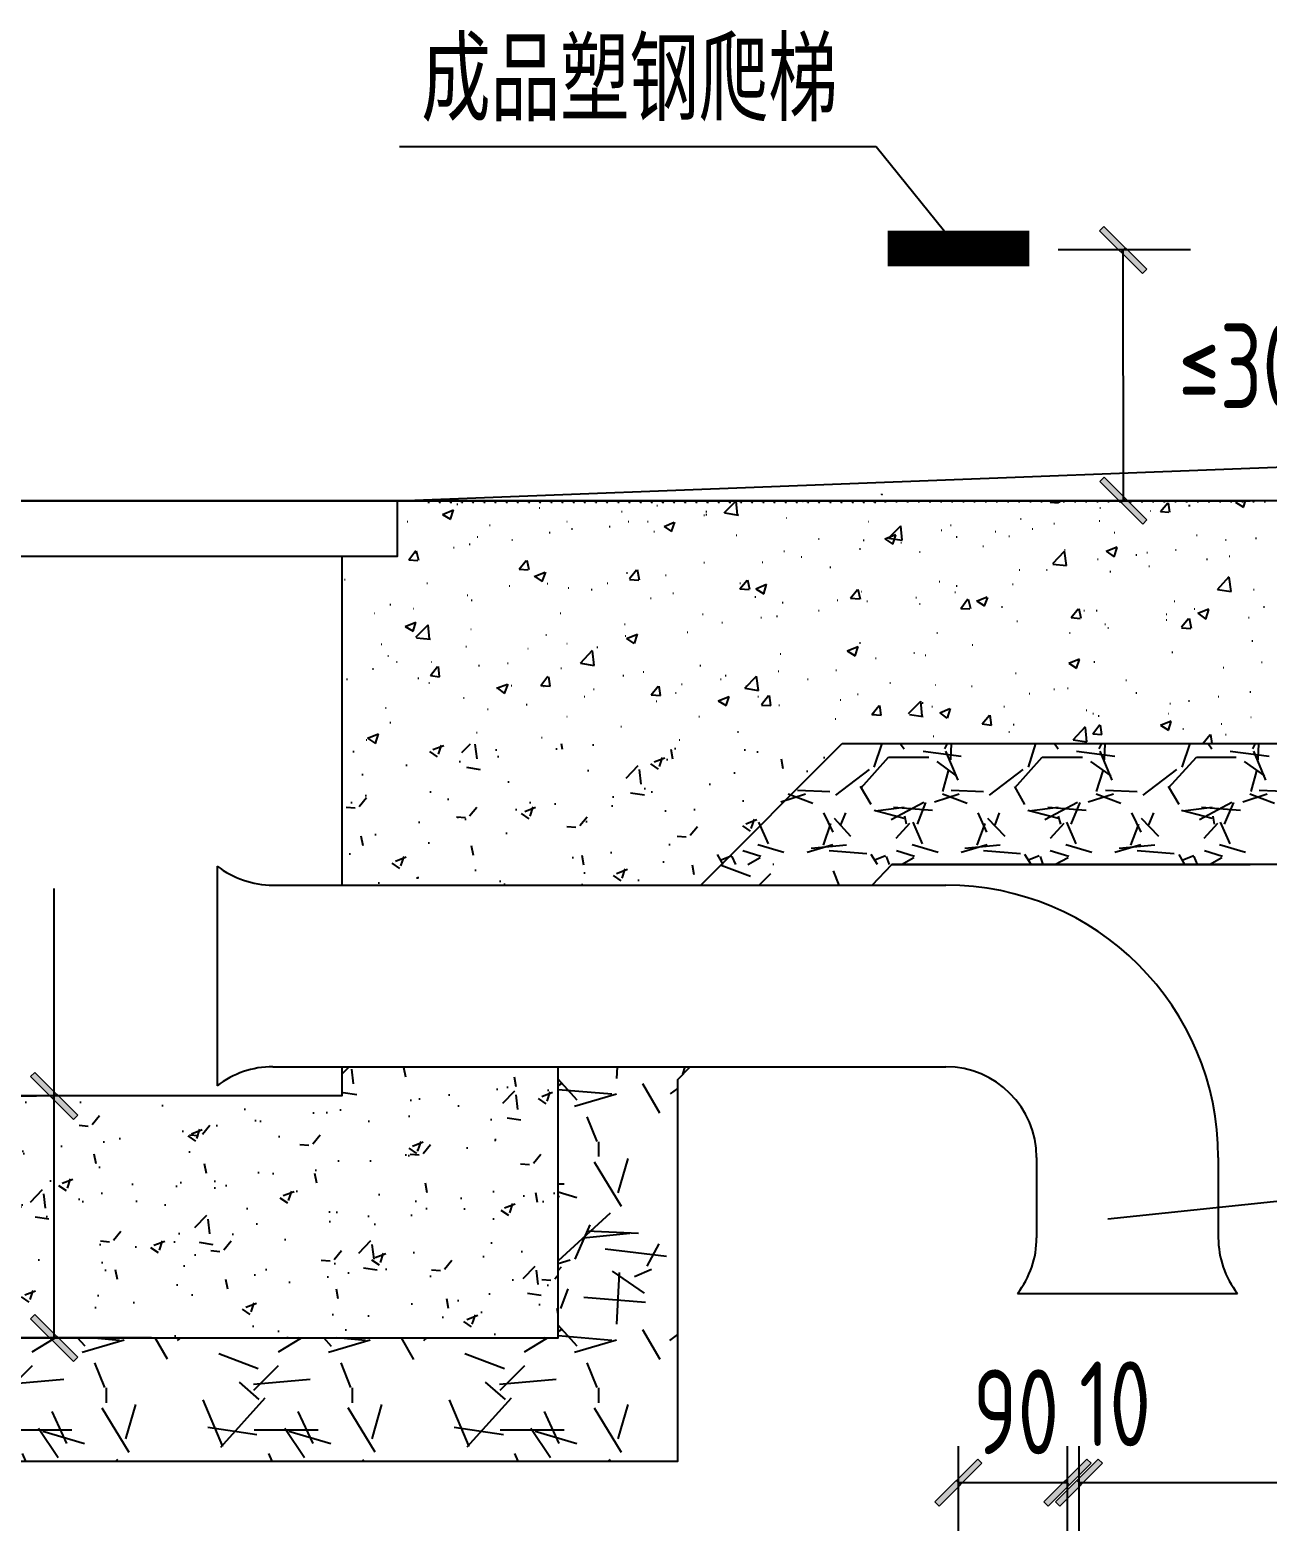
# Model space of a CAD drawing. Extents: x 2969 to 3809, y -1283 to -33.
# Drawn here: x 3636.8 to 3687.9, y -474.1 to -412.2 of the extents above; entities that cross this region are included whole.
import ezdxf
from ezdxf.enums import TextEntityAlignment as Align

# ---------------------------------------------------------------- set-up
doc = ezdxf.new("R2010")
doc.units = 0
doc.header["$LTSCALE"] = 10
for name, color, linetype in [('GPSCOMMON', 7, 'Continuous'), ('填充', 8, 'Continuous'), ('尺寸标注', 1, 'Continuous'), ('文字', 3, 'Continuous'), ('标注引线', 3, 'Continuous'), ('爬梯', 4, 'Continuous'), ('轮廓', 7, 'Continuous')]:
    doc.layers.add(name, color=color, linetype=linetype)
doc.styles.add('GJ', font='tssdeng.shx', dxfattribs={"width": 0.75, "bigfont": 'hztxt.shx'})
doc.styles.add('HZTXT', font='仿宋_GB2312_0.ttf', dxfattribs={"width": 0.6, "height": 1.25})

# ---------------------------------------------------------------- blocks, each defined once
blk = doc.blocks.new('K-建筑标记')
at = {"lineweight": 5}
blk.add_hatch(color=256, dxfattribs=at).paths.add_polyline_path([(0.972, 0.795), (0.795, 0.972), (-0.972, -0.795), (-0.795, -0.972)])
blk.add_lwpolyline([(-0.795, -0.972), (-0.972, -0.795), (0.795, 0.972), (0.972, 0.795)], close=True, dxfattribs=at)
blk.add_lwpolyline([(0.088, -0.088), (-0.088, 0.088)], dxfattribs=at)

msp = doc.modelspace()

# ---------------------------------------------------------------- hatches: boundary and pattern name
at = {"layer": '填充'}
h = msp.add_hatch(dxfattribs=at)
h.set_pattern_fill('AR-CONC', color=256, scale=0.025, style=0)
h.set_pattern_definition([(50, (-231452.376, -63913.6422), (4.554616725, -0.39847714), [0.47625, -5.23875]), (355, (-231452.376, -63913.6422), (-0.88107065, 4.77641607), [0.381, -4.191]), (100.451, (-231451.9964, -63913.6755), (3.67356254, 4.377917196), [0.40475, -4.45225]), (46.1842, (-231452.376, -63912.372), (6.77697602, -1.0510582), [0.714375, -7.858125]), (96.6356, (-231451.811, -63912.46), (5.93510586, 6.1856389), [0.607125, -6.678375]), (351.184, (-231452.376, -63912.372), (5.93511515, 6.18562795), [0.5715, -6.2865]), (21, (-231451.741, -63912.6897), (3.790371996, -2.556637963), [0.47625, -5.23875]), (326, (-231451.741, -63912.6897), (1.54505071, 4.60469915), [0.381, -4.191]), (71.4514, (-231451.425, -63912.903), (5.33541227, 2.04807144), [0.40475, -4.45225]), (37.5, (-231452.376, -63913.6422), (0.077215081, 2.113875972), [0, -4.1402, 0, -4.2545, 0, -4.206875]), (7.5, (-231452.376, -63913.6422), (1.670491563, 2.50451437), [0, -2.4257, 0, -4.04495, 0, -1.603375]), (327.5, (-231453.792, -63913.6422), (3.389764879, -0.1432186), [0, -1.5875, 0, -4.953, 0, -6.57225]), (317.5, (-231454.427, -63913.6422), (3.703229535, 0.635662276), [0, -2.06375, 0, -3.2893, 0, -4.66725])])
h.paths.add_polyline_path([(3649.647, -447.475), (3664.458, -447.475), (3670.292, -441.642), (3649.647, -441.642)])
h.paths.add_polyline_path([(3658.574, -454.975), (3649.647, -454.975), (3649.647, -456.179), (3624.443, -456.179), (3624.443, -441.642), (3603.643, -441.642), (3615.439, -453.437), (3615.439, -466.174), (3658.574, -466.174)])
h = msp.add_hatch(dxfattribs=at)
h.set_pattern_fill('GRAVEL', color=256, scale=0.4, style=0)
h.set_pattern_definition([(228.0128, (-231445.0607, -63903.48225), (-81.2800690636, -91.440112358), [1.366884, -135.322]), (184.9697, (-231445.97514, -63904.49825), (121.9201972247, 10.15992830155), [2.34562, -232.216]), (132.5104, (-231448.31194, -63904.70145), (101.5999260733, -111.7601091698), [1.653928, -163.7388]), (267.2737, (-231452.27434, -63907.24145), (10.1599558833, 203.1999346135), [2.13602, -211.4656]), (292.8337, (-231452.37594, -63909.37505), (-50.800144222, 121.9200693202), [2.094536, -207.3592]), (357.2737, (-231451.56314, -63911.30545), (-203.1999346135, 10.1599558833), [2.13602, -211.4656]), (37.6942, (-231449.42954, -63911.40705), (-132.08008344496, -101.59990942794), [2.824776, -279.6524]), (72.2553, (-231447.19434, -63909.67985), (71.12014226187, 223.52006482415), [2.66688, -264.0212]), (121.4296, (-231446.38154, -63907.13985), (-81.2800209411, 132.0798446399), [2.143252, -212.182]), (175.2364, (-231447.4991, -63905.31105), (111.7599122122, -10.159904651), [2.446852, -119.8956]), (222.3974, (-231449.93754, -63905.10785), (-121.92000366896, -111.75985460255), [3.164312, -313.2672]), (138.8141, (-231442.2159, -63907.343), (-71.119954697, 60.9599062285), [1.08002, -106.9224]), (171.4692, (-231443.02874, -63906.63185), (132.0797983824, -20.3200512002), [2.054728, -203.4184]), (225, (-231445.061, -63906.327), (-2e-15, -10.15999307), [1.436836, -12.93156]), (203.1986, (-231445.772, -63905.1078), (50.800171302, 20.320089097), [0.773764, -76.6024]), (291.8014, (-231446.4831, -63905.4126), (-10.160007128, 30.480019635), [1.094264, -53.6192]), (30.9638, (-231446.0767, -63906.4286), (30.479967819, 20.320015835), [1.77728, -57.4652]), (161.5651, (-231444.5527, -63905.5142), (20.320009273, -10.15998489), [1.285148, -30.8436]), (16.3895, (-231452.37594, -63905.41265), (101.6000560559, 30.4799365999), [1.800352, -178.2352]), (70.3462, (-231450.64874, -63904.90465), (-40.6398867547, -111.7598419542), [1.510396, -149.5288]), (293.1986, (-231444.5527, -63903.4822), (-20.320089097, 50.800171302), [1.54752, -75.8288]), (343.6105, (-231443.94314, -63904.90465), (-101.6000560559, 30.4799365999), [1.800352, -178.2352]), (339.444, (-231452.3759, -63911.7118), (-50.800063057, 20.319975344), [1.73614, -85.0708]), (294.7751, (-231450.7503, -63912.32145), (-50.7998816145, 111.7599481046), [1.454688, -144.0144]), (66.8014, (-231444.4511, -63913.6422), (20.320089097, 50.800171302), [1.54752, -75.8288]), (17.354, (-231443.84154, -63912.21985), (-132.0800071274, -40.6399387024), [1.703132, -168.6096]), (69.444, (-231449.4295, -63913.6422), (-20.319975344, -50.800063057), [0.868072, -85.9392]), (101.3099, (-231445.0607, -63913.6422), (-10.159949852, 40.639869844), [0.51806, -51.288]), (165.9638, (-231445.1623, -63913.1342), (30.48002142, -10.159982416), [2.094536, -39.7962]), (186.009, (-231447.19434, -63912.62625), (101.5998501777, 10.1599762742), [1.941068, -192.1656]), (303.6901, (-231446.0767, -63907.343), (-10.160003485, 20.319980397), [1.465296, -35.16712]), (353.1572, (-231445.26394, -63908.56225), (172.7200714266, -20.3200910066), [2.558228, -253.264]), (60.9454, (-231442.7239, -63908.867), (-40.6399054633, -71.1198304433), [1.046032, -103.5576]), (90, (-231442.216, -63907.953), (-10.16, 10.16), [0.6096, -9.5504]), (120.2564, (-231447.3975, -63912.32145), (40.6399138673, -71.11996413), [1.411468, -139.7356]), (48.0128, (-231448.1087, -63911.10225), (81.2800690636, 91.440112358), [2.733772, -133.9552]), (0, (-231446.28, -63909.07), (10.16, 10.16), [2.6416, -7.5184]), (325.3048, (-231443.63834, -63909.07025), (-101.5998239638, 71.120006762), [1.60644, -159.0372]), (254.0546, (-231442.3175, -63909.9846), (-10.160025919, -40.640096813), [1.479316, -72.4868]), (207.646, (-231442.72394, -63911.40705), (-193.0399321961, -101.6000638989), [2.40858, -238.45]), (175.4261, (-231444.85754, -63912.52465), (-132.080030419, 10.1599508449), [2.548116, -252.2632]), (175.4261, (-231444.85754, -63912.52465), (-132.080030419, 10.1599508449), [2.548116, -252.2632])])
h.paths.add_polyline_path([(3664.029, -454.975), (3658.574, -454.975), (3658.574, -466.174), (3615.439, -466.174), (3615.439, -453.437), (3608.658, -446.656), (3601.587, -446.656), (3610.426, -455.495), (3610.426, -471.257), (3663.509, -471.257), (3663.509, -455.495)])
h.paths.add_polyline_path([(3664.458, -447.475), (3671.529, -447.475), (3672.348, -446.656), (3665.277, -446.656)])

# ---------------------------------------------------------------- linework, layer by layer
at = {"layer": 'GPSCOMMON'}
for p, q in [((3653.2, -431.67), (3653.258, -431.67)), ((3653.209, -431.668), (3653.207, -431.665)), ((3653.661, -431.67), (3653.718, -431.67)), ((3653.67, -431.668), (3653.663, -431.657)), ((3653.703, -431.664), (3653.707, -431.656)), ((3654.13, -431.668), (3654.121, -431.652)), ((3654.121, -431.67), (3654.179, -431.67)), ((3654.143, -431.656), (3654.143, -431.649)), ((3654.15, -431.656), (3654.15, -431.648)), ((3654.157, -431.656), (3654.157, -431.648)), ((3654.163, -431.664), (3654.173, -431.648)), ((3654.591, -431.668), (3654.582, -431.652)), ((3654.582, -431.67), (3654.639, -431.67)), ((3654.603, -431.656), (3654.603, -431.641)), ((3654.611, -431.656), (3654.611, -431.64)), ((3654.618, -431.656), (3654.618, -431.64)), ((3654.624, -431.664), (3654.633, -431.648)), ((3655.052, -431.668), (3655.042, -431.652)), ((3655.042, -431.67), (3655.1, -431.67)), ((3655.064, -431.656), (3655.064, -431.633)), ((3655.071, -431.656), (3655.071, -431.632)), ((3655.078, -431.656), (3655.078, -431.633)), ((3655.085, -431.664), (3655.094, -431.648)), ((3655.512, -431.668), (3655.503, -431.652)), ((3655.503, -431.67), (3655.561, -431.67)), ((3655.525, -431.656), (3655.525, -431.633)), ((3655.532, -431.656), (3655.532, -431.627)), ((3655.539, -431.656), (3655.539, -431.633)), ((3655.545, -431.664), (3655.554, -431.648)), ((3655.973, -431.668), (3655.964, -431.652)), ((3655.964, -431.67), (3656.021, -431.67)), ((3655.985, -431.656), (3655.985, -431.633)), ((3655.992, -431.656), (3655.992, -431.627)), ((3656, -431.656), (3656, -431.633)), ((3656.006, -431.664), (3656.015, -431.648)), ((3656.433, -431.668), (3656.424, -431.652)), ((3656.424, -431.67), (3656.482, -431.67)), ((3656.446, -431.656), (3656.446, -431.633)), ((3656.453, -431.656), (3656.453, -431.627)), ((3656.46, -431.656), (3656.46, -431.633)), ((3656.466, -431.664), (3656.476, -431.648)), ((3656.894, -431.668), (3656.885, -431.652)), ((3656.885, -431.67), (3656.942, -431.67)), ((3656.906, -431.656), (3656.906, -431.633)), ((3656.914, -431.656), (3656.914, -431.627)), ((3656.921, -431.656), (3656.921, -431.633)), ((3656.927, -431.664), (3656.936, -431.648)), ((3657.355, -431.668), (3657.345, -431.652)), ((3657.346, -431.67), (3657.403, -431.67)), ((3657.367, -431.656), (3657.367, -431.633)), ((3657.374, -431.656), (3657.374, -431.627)), ((3657.381, -431.656), (3657.381, -431.633)), ((3657.388, -431.664), (3657.397, -431.648)), ((3657.815, -431.668), (3657.806, -431.652)), ((3657.806, -431.67), (3657.864, -431.67)), ((3657.828, -431.656), (3657.828, -431.633)), ((3657.835, -431.656), (3657.835, -431.627)), ((3657.842, -431.656), (3657.842, -431.633)), ((3657.848, -431.664), (3657.857, -431.648)), ((3658.276, -431.668), (3658.267, -431.652)), ((3658.267, -431.67), (3658.324, -431.67)), ((3658.288, -431.656), (3658.288, -431.633)), ((3658.296, -431.656), (3658.296, -431.627)), ((3658.303, -431.656), (3658.303, -431.633)), ((3658.309, -431.664), (3658.318, -431.648)), ((3658.736, -431.668), (3658.727, -431.652)), ((3658.727, -431.67), (3658.785, -431.67)), ((3658.749, -431.656), (3658.749, -431.633)), ((3658.756, -431.656), (3658.756, -431.627)), ((3658.763, -431.656), (3658.763, -431.633)), ((3658.769, -431.664), (3658.779, -431.648)), ((3659.197, -431.668), (3659.188, -431.652)), ((3659.188, -431.67), (3659.246, -431.67)), ((3659.21, -431.656), (3659.21, -431.633)), ((3659.217, -431.656), (3659.217, -431.627)), ((3659.224, -431.656), (3659.224, -431.633)), ((3659.23, -431.664), (3659.239, -431.648)), ((3659.658, -431.668), (3659.648, -431.652)), ((3659.649, -431.67), (3659.706, -431.67)), ((3659.67, -431.656), (3659.67, -431.633)), ((3659.677, -431.656), (3659.677, -431.627)), ((3659.685, -431.656), (3659.685, -431.633)), ((3659.691, -431.664), (3659.7, -431.648)), ((3660.118, -431.668), (3660.109, -431.652)), ((3660.109, -431.67), (3660.167, -431.67)), ((3660.131, -431.656), (3660.131, -431.633)), ((3660.138, -431.656), (3660.138, -431.627)), ((3660.145, -431.656), (3660.145, -431.633)), ((3660.151, -431.664), (3660.16, -431.648)), ((3660.579, -431.668), (3660.57, -431.652)), ((3660.57, -431.67), (3660.627, -431.67)), ((3660.591, -431.656), (3660.591, -431.633)), ((3660.599, -431.656), (3660.599, -431.627)), ((3660.606, -431.656), (3660.606, -431.633)), ((3660.612, -431.664), (3660.621, -431.648)), ((3661.039, -431.668), (3661.03, -431.652)), ((3661.03, -431.67), (3661.088, -431.67)), ((3661.052, -431.656), (3661.052, -431.633)), ((3661.059, -431.656), (3661.059, -431.627)), ((3661.066, -431.656), (3661.066, -431.633)), ((3661.072, -431.664), (3661.082, -431.648)), ((3661.5, -431.668), (3661.491, -431.652)), ((3661.491, -431.67), (3661.549, -431.67)), ((3661.513, -431.656), (3661.513, -431.633)), ((3661.52, -431.656), (3661.52, -431.627)), ((3661.527, -431.656), (3661.527, -431.633)), ((3661.533, -431.664), (3661.542, -431.648)), ((3661.961, -431.668), (3661.951, -431.652)), ((3661.952, -431.67), (3662.009, -431.67)), ((3661.973, -431.656), (3661.973, -431.633)), ((3661.98, -431.656), (3661.98, -431.627)), ((3661.988, -431.656), (3661.988, -431.633)), ((3661.994, -431.664), (3662.003, -431.648)), ((3662.421, -431.668), (3662.412, -431.652)), ((3662.412, -431.67), (3662.47, -431.67)), ((3662.434, -431.656), (3662.434, -431.633)), ((3662.441, -431.656), (3662.441, -431.627)), ((3662.448, -431.656), (3662.448, -431.633)), ((3662.454, -431.664), (3662.463, -431.648)), ((3662.882, -431.668), (3662.873, -431.652)), ((3662.873, -431.67), (3662.93, -431.67)), ((3662.894, -431.656), (3662.894, -431.633)), ((3662.902, -431.656), (3662.902, -431.627)), ((3662.909, -431.656), (3662.909, -431.633)), ((3662.915, -431.664), (3662.924, -431.648)), ((3663.342, -431.668), (3663.333, -431.652)), ((3663.333, -431.67), (3663.391, -431.67)), ((3663.355, -431.656), (3663.355, -431.633)), ((3663.362, -431.656), (3663.362, -431.627)), ((3663.369, -431.656), (3663.369, -431.633)), ((3663.375, -431.664), (3663.385, -431.648)), ((3663.803, -431.668), (3663.794, -431.652)), ((3663.794, -431.67), (3663.852, -431.67)), ((3663.816, -431.656), (3663.816, -431.633)), ((3663.823, -431.656), (3663.823, -431.627)), ((3663.83, -431.656), (3663.83, -431.633)), ((3663.836, -431.664), (3663.845, -431.648)), ((3664.264, -431.668), (3664.254, -431.652)), ((3664.255, -431.67), (3664.312, -431.67)), ((3664.276, -431.656), (3664.276, -431.633)), ((3664.283, -431.656), (3664.283, -431.627)), ((3664.291, -431.656), (3664.291, -431.633)), ((3664.297, -431.664), (3664.306, -431.648)), ((3664.724, -431.668), (3664.715, -431.652)), ((3664.715, -431.67), (3664.773, -431.67)), ((3664.737, -431.656), (3664.737, -431.633)), ((3664.744, -431.656), (3664.744, -431.627)), ((3664.751, -431.656), (3664.751, -431.633)), ((3664.757, -431.664), (3664.767, -431.648)), ((3665.185, -431.668), (3665.176, -431.652)), ((3665.176, -431.67), (3665.233, -431.67)), ((3665.197, -431.656), (3665.197, -431.633)), ((3665.205, -431.656), (3665.205, -431.627)), ((3665.212, -431.656), (3665.212, -431.633)), ((3665.218, -431.664), (3665.227, -431.648)), ((3665.646, -431.668), (3665.636, -431.652)), ((3665.636, -431.67), (3665.694, -431.67)), ((3665.658, -431.656), (3665.658, -431.633)), ((3665.665, -431.656), (3665.665, -431.627)), ((3665.672, -431.656), (3665.672, -431.633)), ((3665.679, -431.664), (3665.688, -431.648)), ((3666.106, -431.668), (3666.097, -431.652)), ((3666.097, -431.67), (3666.155, -431.67)), ((3666.119, -431.656), (3666.119, -431.633)), ((3666.126, -431.656), (3666.126, -431.627)), ((3666.133, -431.656), (3666.133, -431.633)), ((3666.139, -431.664), (3666.148, -431.648)), ((3666.567, -431.668), (3666.558, -431.652)), ((3666.558, -431.67), (3666.615, -431.67)), ((3666.579, -431.656), (3666.579, -431.633)), ((3666.586, -431.656), (3666.586, -431.627)), ((3666.594, -431.656), (3666.594, -431.633)), ((3666.6, -431.664), (3666.609, -431.648)), ((3667.027, -431.668), (3667.018, -431.652)), ((3667.018, -431.67), (3667.076, -431.67)), ((3667.04, -431.656), (3667.04, -431.633)), ((3667.047, -431.656), (3667.047, -431.627)), ((3667.054, -431.656), (3667.054, -431.633)), ((3667.06, -431.664), (3667.07, -431.648)), ((3667.488, -431.668), (3667.479, -431.652)), ((3667.479, -431.67), (3667.536, -431.67)), ((3667.5, -431.656), (3667.5, -431.633)), ((3667.508, -431.656), (3667.508, -431.627)), ((3667.515, -431.656), (3667.515, -431.633)), ((3667.521, -431.664), (3667.53, -431.648)), ((3667.949, -431.668), (3667.939, -431.652)), ((3667.939, -431.67), (3667.997, -431.67)), ((3667.961, -431.656), (3667.961, -431.633)), ((3667.968, -431.656), (3667.968, -431.627)), ((3667.975, -431.656), (3667.975, -431.633)), ((3667.982, -431.664), (3667.991, -431.648)), ((3668.409, -431.668), (3668.4, -431.652)), ((3668.4, -431.67), (3668.458, -431.67)), ((3668.422, -431.656), (3668.422, -431.633)), ((3668.429, -431.656), (3668.429, -431.627)), ((3668.436, -431.656), (3668.436, -431.633)), ((3668.442, -431.664), (3668.451, -431.648)), ((3668.87, -431.668), (3668.861, -431.652)), ((3668.861, -431.67), (3668.918, -431.67)), ((3668.882, -431.656), (3668.882, -431.633)), ((3668.889, -431.656), (3668.889, -431.627)), ((3668.897, -431.656), (3668.897, -431.633)), ((3668.903, -431.664), (3668.912, -431.648)), ((3669.33, -431.668), (3669.321, -431.652)), ((3669.321, -431.67), (3669.379, -431.67)), ((3669.343, -431.656), (3669.343, -431.633)), ((3669.35, -431.656), (3669.35, -431.627)), ((3669.357, -431.656), (3669.357, -431.633)), ((3669.363, -431.664), (3669.373, -431.648)), ((3669.791, -431.668), (3669.782, -431.652)), ((3669.782, -431.67), (3669.839, -431.67)), ((3669.804, -431.656), (3669.804, -431.633)), ((3669.811, -431.656), (3669.811, -431.627)), ((3669.818, -431.656), (3669.818, -431.633)), ((3669.824, -431.664), (3669.833, -431.648)), ((3670.252, -431.668), (3670.242, -431.652)), ((3670.243, -431.67), (3670.3, -431.67)), ((3670.264, -431.656), (3670.264, -431.633)), ((3670.271, -431.656), (3670.271, -431.627)), ((3670.279, -431.656), (3670.279, -431.633)), ((3670.285, -431.664), (3670.294, -431.648)), ((3670.712, -431.668), (3670.703, -431.652)), ((3670.703, -431.67), (3670.761, -431.67)), ((3670.725, -431.656), (3670.725, -431.633)), ((3670.732, -431.656), (3670.732, -431.627)), ((3670.739, -431.656), (3670.739, -431.633)), ((3670.745, -431.664), (3670.754, -431.648)), ((3671.173, -431.668), (3671.164, -431.652)), ((3671.164, -431.67), (3671.221, -431.67)), ((3671.185, -431.656), (3671.185, -431.633)), ((3671.193, -431.656), (3671.193, -431.627)), ((3671.2, -431.656), (3671.2, -431.633)), ((3671.206, -431.664), (3671.215, -431.648)), ((3671.588, -431.643), (3671.646, -431.643)), ((3671.597, -431.642), (3671.596, -431.639)), ((3671.633, -431.668), (3671.624, -431.652)), ((3671.624, -431.67), (3671.682, -431.67)), ((3671.646, -431.656), (3671.646, -431.643)), ((3671.653, -431.656), (3671.653, -431.647)), ((3671.66, -431.656), (3671.66, -431.65)), ((3671.666, -431.664), (3671.671, -431.656)), ((3671.953, -431.364), (3671.931, -431.364)), ((3671.932, -431.351), (3671.932, -431.328)), ((3671.944, -431.362), (3671.953, -431.346)), ((3672.049, -431.643), (3672.107, -431.643)), ((3672.058, -431.642), (3672.052, -431.631)), ((3672.091, -431.638), (3672.096, -431.63)), ((3672.519, -431.642), (3672.509, -431.626)), ((3672.51, -431.643), (3672.567, -431.643)), ((3672.531, -431.63), (3672.531, -431.622)), ((3672.538, -431.63), (3672.538, -431.622)), ((3672.546, -431.63), (3672.546, -431.622)), ((3672.552, -431.638), (3672.561, -431.622)), ((3672.979, -431.642), (3672.97, -431.626)), ((3672.97, -431.643), (3673.028, -431.643)), ((3672.992, -431.63), (3672.992, -431.614)), ((3672.999, -431.63), (3672.999, -431.614)), ((3673.006, -431.63), (3673.006, -431.614)), ((3673.012, -431.638), (3673.021, -431.622)), ((3673.44, -431.642), (3673.431, -431.626)), ((3673.431, -431.643), (3673.488, -431.643)), ((3673.452, -431.63), (3673.452, -431.607)), ((3673.46, -431.63), (3673.46, -431.606)), ((3673.467, -431.63), (3673.467, -431.607)), ((3673.473, -431.638), (3673.482, -431.622)), ((3673.9, -431.642), (3673.891, -431.626)), ((3673.891, -431.643), (3673.949, -431.643)), ((3673.913, -431.63), (3673.913, -431.607)), ((3673.92, -431.63), (3673.92, -431.601)), ((3673.927, -431.63), (3673.927, -431.607)), ((3673.934, -431.638), (3673.943, -431.622)), ((3674.361, -431.642), (3674.352, -431.626)), ((3674.352, -431.643), (3674.41, -431.643)), ((3674.374, -431.63), (3674.374, -431.607)), ((3674.381, -431.63), (3674.381, -431.601)), ((3674.388, -431.63), (3674.388, -431.607)), ((3674.394, -431.638), (3674.403, -431.622)), ((3674.822, -431.642), (3674.812, -431.626)), ((3674.813, -431.643), (3674.87, -431.643)), ((3674.834, -431.63), (3674.834, -431.607)), ((3674.841, -431.63), (3674.841, -431.601)), ((3674.849, -431.63), (3674.849, -431.607)), ((3674.855, -431.638), (3674.864, -431.622)), ((3675.282, -431.642), (3675.273, -431.626)), ((3675.273, -431.643), (3675.331, -431.643)), ((3675.295, -431.63), (3675.295, -431.607)), ((3675.302, -431.63), (3675.302, -431.601)), ((3675.309, -431.63), (3675.309, -431.607)), ((3675.315, -431.638), (3675.325, -431.622)), ((3675.743, -431.642), (3675.734, -431.626)), ((3675.734, -431.643), (3675.791, -431.643)), ((3675.755, -431.63), (3675.755, -431.607)), ((3675.763, -431.63), (3675.763, -431.601)), ((3675.77, -431.63), (3675.77, -431.607)), ((3675.776, -431.638), (3675.785, -431.622)), ((3676.204, -431.642), (3676.194, -431.626)), ((3676.194, -431.643), (3676.252, -431.643)), ((3676.216, -431.63), (3676.216, -431.607)), ((3676.223, -431.63), (3676.223, -431.601)), ((3676.23, -431.63), (3676.23, -431.607)), ((3676.237, -431.638), (3676.246, -431.622)), ((3676.664, -431.642), (3676.655, -431.626)), ((3676.655, -431.643), (3676.713, -431.643)), ((3676.677, -431.63), (3676.677, -431.607)), ((3676.684, -431.63), (3676.684, -431.601)), ((3676.691, -431.63), (3676.691, -431.607)), ((3676.697, -431.638), (3676.706, -431.622)), ((3677.125, -431.642), (3677.116, -431.626)), ((3677.116, -431.643), (3677.173, -431.643)), ((3677.137, -431.63), (3677.137, -431.607)), ((3677.144, -431.63), (3677.144, -431.601)), ((3677.152, -431.63), (3677.152, -431.607)), ((3677.158, -431.638), (3677.167, -431.622)), ((3677.585, -431.642), (3677.576, -431.626)), ((3677.576, -431.643), (3677.634, -431.643)), ((3677.598, -431.63), (3677.598, -431.607)), ((3677.605, -431.63), (3677.605, -431.601)), ((3677.612, -431.63), (3677.612, -431.607)), ((3677.618, -431.638), (3677.628, -431.622)), ((3678.046, -431.642), (3678.037, -431.626)), ((3678.037, -431.643), (3678.094, -431.643)), ((3678.058, -431.63), (3678.058, -431.607)), ((3678.066, -431.63), (3678.066, -431.601)), ((3678.073, -431.63), (3678.073, -431.607)), ((3678.079, -431.638), (3678.088, -431.622)), ((3678.507, -431.642), (3678.497, -431.626)), ((3678.497, -431.643), (3678.555, -431.643)), ((3678.519, -431.63), (3678.519, -431.607)), ((3678.526, -431.63), (3678.526, -431.601)), ((3678.533, -431.63), (3678.533, -431.607)), ((3678.54, -431.638), (3678.549, -431.622)), ((3678.967, -431.642), (3678.958, -431.626)), ((3678.958, -431.643), (3679.016, -431.643)), ((3678.98, -431.63), (3678.98, -431.607)), ((3678.987, -431.63), (3678.987, -431.601)), ((3678.994, -431.63), (3678.994, -431.607)), ((3679, -431.638), (3679.009, -431.622)), ((3679.428, -431.642), (3679.419, -431.626)), ((3679.419, -431.643), (3679.476, -431.643)), ((3679.44, -431.63), (3679.44, -431.607)), ((3679.447, -431.63), (3679.447, -431.601)), ((3679.455, -431.63), (3679.455, -431.607)), ((3679.461, -431.638), (3679.47, -431.622)), ((3679.888, -431.642), (3679.879, -431.626)), ((3679.879, -431.643), (3679.937, -431.643)), ((3679.901, -431.63), (3679.901, -431.607)), ((3679.908, -431.63), (3679.908, -431.601)), ((3679.915, -431.63), (3679.915, -431.607)), ((3679.921, -431.638), (3679.931, -431.622)), ((3680.349, -431.642), (3680.34, -431.626)), ((3680.34, -431.643), (3680.397, -431.643)), ((3680.362, -431.63), (3680.362, -431.607)), ((3680.369, -431.63), (3680.369, -431.601)), ((3680.376, -431.63), (3680.376, -431.607)), ((3680.382, -431.638), (3680.391, -431.622)), ((3680.81, -431.642), (3680.8, -431.626)), ((3680.801, -431.643), (3680.858, -431.643)), ((3680.822, -431.63), (3680.822, -431.607)), ((3680.829, -431.63), (3680.829, -431.601)), ((3680.837, -431.63), (3680.837, -431.607)), ((3680.843, -431.638), (3680.852, -431.622)), ((3681.27, -431.642), (3681.261, -431.626)), ((3681.261, -431.643), (3681.319, -431.643)), ((3681.283, -431.63), (3681.283, -431.607)), ((3681.29, -431.63), (3681.29, -431.601)), ((3681.297, -431.63), (3681.297, -431.607)), ((3681.303, -431.638), (3681.312, -431.622)), ((3681.731, -431.642), (3681.722, -431.626)), ((3681.722, -431.643), (3681.779, -431.643)), ((3681.743, -431.63), (3681.743, -431.607)), ((3681.751, -431.63), (3681.751, -431.601)), ((3681.758, -431.63), (3681.758, -431.607)), ((3681.764, -431.638), (3681.773, -431.622)), ((3682.191, -431.642), (3682.182, -431.626)), ((3682.182, -431.643), (3682.24, -431.643)), ((3682.204, -431.63), (3682.204, -431.607)), ((3682.211, -431.63), (3682.211, -431.601)), ((3682.218, -431.63), (3682.218, -431.607)), ((3682.224, -431.638), (3682.234, -431.622)), ((3682.652, -431.642), (3682.643, -431.626)), ((3682.643, -431.643), (3682.701, -431.643)), ((3682.665, -431.63), (3682.665, -431.607)), ((3682.672, -431.63), (3682.672, -431.601)), ((3682.679, -431.63), (3682.679, -431.607)), ((3682.685, -431.638), (3682.694, -431.622)), ((3683.113, -431.642), (3683.103, -431.626)), ((3683.104, -431.643), (3683.161, -431.643)), ((3683.125, -431.63), (3683.125, -431.607)), ((3683.132, -431.63), (3683.132, -431.601)), ((3683.14, -431.63), (3683.14, -431.607)), ((3683.146, -431.638), (3683.155, -431.622)), ((3683.573, -431.642), (3683.564, -431.626)), ((3683.564, -431.643), (3683.622, -431.643)), ((3683.586, -431.63), (3683.586, -431.607)), ((3683.593, -431.63), (3683.593, -431.601)), ((3683.6, -431.63), (3683.6, -431.607)), ((3683.606, -431.638), (3683.615, -431.622)), ((3684.034, -431.642), (3684.025, -431.626)), ((3684.025, -431.643), (3684.082, -431.643)), ((3684.046, -431.63), (3684.046, -431.607)), ((3684.054, -431.63), (3684.054, -431.601)), ((3684.061, -431.63), (3684.061, -431.607)), ((3684.067, -431.638), (3684.076, -431.622)), ((3684.494, -431.642), (3684.485, -431.626)), ((3684.485, -431.643), (3684.543, -431.643)), ((3684.507, -431.63), (3684.507, -431.607)), ((3684.514, -431.63), (3684.514, -431.601)), ((3684.521, -431.63), (3684.521, -431.607)), ((3684.527, -431.638), (3684.537, -431.622)), ((3684.955, -431.642), (3684.946, -431.626)), ((3684.946, -431.643), (3685.004, -431.643)), ((3684.968, -431.63), (3684.968, -431.607)), ((3684.975, -431.63), (3684.975, -431.601)), ((3684.982, -431.63), (3684.982, -431.607)), ((3684.988, -431.638), (3684.997, -431.622)), ((3685.416, -431.642), (3685.406, -431.626)), ((3685.407, -431.643), (3685.464, -431.643)), ((3685.428, -431.63), (3685.428, -431.607)), ((3685.435, -431.63), (3685.435, -431.601)), ((3685.443, -431.63), (3685.443, -431.607)), ((3685.449, -431.638), (3685.458, -431.622)), ((3685.876, -431.642), (3685.867, -431.626)), ((3685.867, -431.643), (3685.925, -431.643)), ((3685.889, -431.63), (3685.889, -431.607)), ((3685.896, -431.63), (3685.896, -431.601)), ((3685.903, -431.63), (3685.903, -431.607)), ((3685.909, -431.638), (3685.918, -431.622)), ((3686.337, -431.642), (3686.328, -431.626)), ((3686.328, -431.643), (3686.385, -431.643)), ((3686.349, -431.63), (3686.349, -431.607)), ((3686.357, -431.63), (3686.357, -431.601)), ((3686.364, -431.63), (3686.364, -431.607)), ((3686.37, -431.638), (3686.379, -431.622)), ((3686.797, -431.642), (3686.788, -431.626)), ((3686.788, -431.643), (3686.846, -431.643)), ((3686.81, -431.63), (3686.81, -431.607)), ((3686.817, -431.63), (3686.817, -431.601)), ((3686.824, -431.63), (3686.824, -431.607)), ((3686.83, -431.638), (3686.84, -431.622)), ((3687.258, -431.642), (3687.249, -431.626)), ((3687.249, -431.643), (3687.307, -431.643)), ((3687.271, -431.63), (3687.271, -431.607)), ((3687.278, -431.63), (3687.278, -431.601)), ((3687.285, -431.63), (3687.285, -431.607)), ((3687.291, -431.638), (3687.3, -431.622)), ((3687.719, -431.642), (3687.709, -431.626)), ((3687.71, -431.643), (3687.767, -431.643)), ((3687.731, -431.63), (3687.731, -431.607)), ((3687.738, -431.63), (3687.738, -431.601)), ((3687.746, -431.63), (3687.746, -431.607)), ((3687.752, -431.638), (3687.761, -431.622))]:
    msp.add_line(p, q, dxfattribs=at)
at = {"layer": '填充'}
for points in [[(3654.398, -431.746), (3654.434, -431.746)], [(3657.795, -431.895), (3657.821, -431.895)], [(3662.651, -431.808), (3662.677, -431.808)], [(3665.422, -432.109), (3665.926, -431.604)], [(3665.976, -432.196), (3665.926, -431.604)], [(3668.66, -431.63), (3668.692, -431.63)], [(3678.85, -431.63), (3678.904, -431.604)], [(3678.875, -431.659), (3679.231, -431.691)], [(3679.267, -431.691), (3679.267, -431.604)], [(3680.928, -431.895), (3680.964, -431.895)], [(3683.433, -432.047), (3683.734, -431.691)], [(3683.821, -432.083), (3683.759, -431.691)], [(3684.59, -431.808), (3684.627, -431.808)], [(3684.627, -431.808), (3684.652, -431.808)], [(3686.53, -431.63), (3686.642, -431.604)], [(3686.53, -431.659), (3686.857, -431.869)], [(3686.857, -431.869), (3686.943, -431.604)], [(3652.345, -432.464), (3652.371, -432.464)], [(3653.807, -432.17), (3654.249, -431.985)], [(3653.807, -432.17), (3654.133, -432.374)], [(3654.133, -432.374), (3654.249, -431.985)], [(3658.927, -432.464), (3658.952, -432.464)], [(3661.193, -432.047), (3661.219, -432.047)], [(3661.458, -432.464), (3661.484, -432.464)], [(3662.263, -432.464), (3662.288, -432.464)], [(3662.945, -432.675), (3663.358, -432.497)], [(3663.246, -432.878), (3663.394, -432.497)], [(3664.58, -432.196), (3664.616, -432.196)], [(3664.667, -432.047), (3664.704, -432.047)], [(3664.667, -432.17), (3664.704, -432.17)], [(3665.447, -432.109), (3666.012, -432.196)], [(3667.978, -432.312), (3668.004, -432.312)], [(3671.376, -432.464), (3671.401, -432.464)], [(3677.657, -432.348), (3677.682, -432.348)], [(3680.902, -432.435), (3680.928, -432.435)], [(3683.016, -432.022), (3683.042, -432.022)], [(3683.433, -432.047), (3683.785, -432.083)], [(3655.228, -433.092), (3655.265, -433.092)], [(3655.743, -432.613), (3655.768, -432.613)], [(3658.209, -432.914), (3658.238, -432.914)], [(3659.13, -432.765), (3659.166, -432.765)], [(3660.678, -432.675), (3660.714, -432.675)], [(3662.528, -432.878), (3662.553, -432.878)], [(3662.945, -432.675), (3663.246, -432.878)], [(3665.926, -433.03), (3665.951, -433.03)], [(3672.054, -433.179), (3672.508, -433.001)], [(3672.207, -433.154), (3672.711, -432.649)], [(3672.207, -433.154), (3672.772, -433.241)], [(3672.384, -433.393), (3672.508, -433.03)], [(3672.772, -433.241), (3672.711, -432.649)], [(3674.382, -432.827), (3674.407, -432.827)], [(3674.763, -432.613), (3674.799, -432.613)], [(3675.002, -433.092), (3675.038, -433.092)], [(3676.613, -432.878), (3676.637, -432.878)], [(3677.178, -433.063), (3677.203, -433.063)], [(3678.131, -432.765), (3678.161, -432.765)], [(3679.027, -432.551), (3679.053, -432.551)], [(3681.522, -432.914), (3681.555, -432.914)], [(3684.92, -433.03), (3684.952, -433.03)], [(3687.36, -433.154), (3687.397, -433.154)], [(3652.407, -434.046), (3652.7, -433.658)], [(3652.672, -433.745), (3652.7, -433.745)], [(3652.824, -434.075), (3652.734, -433.683)], [(3654.249, -433.542), (3654.282, -433.542)], [(3654.902, -433.393), (3654.938, -433.393)], [(3656.664, -433.215), (3656.69, -433.215)], [(3667.887, -433.683), (3667.916, -433.683)], [(3669.313, -433.179), (3669.349, -433.179)], [(3671.014, -433.596), (3671.046, -433.596)], [(3671.162, -433.241), (3671.198, -433.241)], [(3672.054, -433.179), (3672.384, -433.393)], [(3672.711, -433.332), (3672.747, -433.332)], [(3673.49, -433.72), (3673.515, -433.72)], [(3676.108, -433.48), (3676.134, -433.48)], [(3678.991, -434.199), (3679.47, -433.683)], [(3679.47, -433.633), (3679.506, -433.633)], [(3679.557, -434.286), (3679.47, -433.683)], [(3681.192, -433.683), (3681.645, -433.506)], [(3681.192, -433.683), (3681.522, -433.923)], [(3681.522, -433.923), (3681.645, -433.542)], [(3682.867, -433.745), (3682.893, -433.745)], [(3684.06, -433.633), (3684.086, -433.633)], [(3686.113, -433.215), (3686.138, -433.215)], [(3652.407, -434.046), (3652.788, -434.075)], [(3656.965, -434.438), (3657.255, -434.075)], [(3657.379, -434.463), (3657.291, -434.075)], [(3664.58, -434.162), (3664.616, -434.162)], [(3666.995, -434.137), (3667.021, -434.137)], [(3668.606, -433.923), (3668.631, -433.923)], [(3669.791, -434.348), (3669.828, -434.348)], [(3678.991, -434.224), (3679.557, -434.286)], [(3680.84, -434.014), (3680.866, -434.014)], [(3682.414, -433.836), (3682.451, -433.836)], [(3682.955, -434.311), (3682.98, -434.311)], [(3685.333, -434.014), (3685.37, -434.014)], [(3686.262, -433.897), (3686.291, -433.897)], [(3649.753, -434.852), (3649.781, -434.852)], [(3653.15, -435.004), (3653.176, -435.004)], [(3656.965, -434.438), (3657.342, -434.463)], [(3657.582, -434.728), (3658.035, -434.551)], [(3657.618, -434.728), (3657.912, -434.943)], [(3657.912, -434.943), (3658.06, -434.551)], [(3660.592, -435.004), (3660.624, -435.004)], [(3661.396, -434.579), (3661.429, -434.579)], [(3661.52, -434.819), (3661.81, -434.463)], [(3661.52, -434.852), (3661.9, -434.881)], [(3661.937, -434.881), (3661.846, -434.463)], [(3663.007, -434.674), (3663.032, -434.674)], [(3666.074, -435.244), (3666.368, -434.881)], [(3666.074, -435.004), (3666.103, -435.004)], [(3666.491, -435.269), (3666.404, -434.881)], [(3674.295, -434.943), (3674.32, -434.943)], [(3677.595, -434.463), (3677.628, -434.463)], [(3678.726, -434.463), (3678.752, -434.463)], [(3681.344, -434.525), (3681.381, -434.525)], [(3685.786, -435.269), (3686.262, -434.728)], [(3686.353, -435.356), (3686.262, -434.765)], [(3654.815, -435.508), (3654.847, -435.508)], [(3656.548, -435.117), (3656.573, -435.117)], [(3658.122, -435.029), (3658.147, -435.029)], [(3658.988, -435.207), (3659.014, -435.207)], [(3659.935, -435.269), (3659.971, -435.269)], [(3662.379, -435.624), (3662.412, -435.624)], [(3663.308, -435.418), (3663.333, -435.418)], [(3666.074, -435.244), (3666.455, -435.269)], [(3666.694, -435.57), (3666.731, -435.57)], [(3666.731, -435.244), (3667.173, -435.055)], [(3666.731, -435.244), (3667.057, -435.447)], [(3667.057, -435.447), (3667.173, -435.055)], [(3670.633, -435.624), (3670.923, -435.269)], [(3670.633, -435.624), (3671.014, -435.657)], [(3671.046, -435.686), (3670.959, -435.269)], [(3671.075, -435.356), (3671.1, -435.356)], [(3673.338, -435.595), (3673.363, -435.595)], [(3674.948, -435.385), (3674.973, -435.385)], [(3675.002, -435.117), (3675.038, -435.117)], [(3675.843, -435.748), (3676.286, -435.57)], [(3676.17, -435.951), (3676.312, -435.595)], [(3677.327, -435.055), (3677.356, -435.055)], [(3685.786, -435.269), (3686.353, -435.356)], [(3687.27, -435.269), (3687.299, -435.269)], [(3650.974, -436.252), (3651, -436.252)], [(3651.627, -435.896), (3651.664, -435.896)], [(3652.585, -436.049), (3652.61, -436.049)], [(3654.989, -435.712), (3655.025, -435.712)], [(3658.651, -436.252), (3658.687, -436.252)], [(3667.826, -435.809), (3667.862, -435.809)], [(3669.313, -436.136), (3669.349, -436.136)], [(3670.092, -435.712), (3670.117, -435.712)], [(3671.31, -435.748), (3671.34, -435.748)], [(3673.49, -435.86), (3673.515, -435.86)], [(3675.187, -436.049), (3675.481, -435.657)], [(3675.187, -436.049), (3675.568, -436.074)], [(3675.604, -436.074), (3675.513, -435.686)], [(3675.869, -435.748), (3676.17, -435.951)], [(3676.877, -435.987), (3676.913, -435.987)], [(3679.742, -436.43), (3680.035, -436.074)], [(3680.159, -436.463), (3680.072, -436.074)], [(3680.275, -436.136), (3680.3, -436.136)], [(3680.779, -436.136), (3680.815, -436.136)], [(3683.999, -435.748), (3684.024, -435.748)], [(3684.83, -436.074), (3684.855, -436.074)], [(3684.982, -436.252), (3685.424, -436.074)], [(3684.982, -436.252), (3685.308, -436.491)], [(3685.308, -436.491), (3685.424, -436.1)], [(3687.687, -435.987), (3687.723, -435.987)], [(3652.258, -436.793), (3652.7, -436.615)], [(3652.258, -436.793), (3652.585, -436.996)], [(3652.585, -436.996), (3652.7, -436.615)], [(3652.7, -437.235), (3653.212, -436.728)], [(3653.267, -437.323), (3653.212, -436.728)], [(3661.306, -436.702), (3661.335, -436.702)], [(3664.526, -436.288), (3664.555, -436.288)], [(3665.324, -436.64), (3665.36, -436.64)], [(3666.934, -436.43), (3666.97, -436.43)], [(3667.587, -436.375), (3667.623, -436.375)], [(3677.505, -436.579), (3677.53, -436.579)], [(3679.742, -436.43), (3680.123, -436.463)], [(3681.141, -436.702), (3681.167, -436.702)], [(3681.258, -436.855), (3681.29, -436.855)], [(3683.673, -436.288), (3683.698, -436.288)], [(3683.673, -436.517), (3683.698, -436.517)], [(3684.3, -436.818), (3684.59, -436.463)], [(3684.3, -436.855), (3684.681, -436.88)], [(3684.713, -436.88), (3684.627, -436.463)], [(3687.067, -436.43), (3687.096, -436.43)], [(3652.734, -437.268), (3653.303, -437.323)], [(3654.964, -436.905), (3654.989, -436.905)], [(3658.06, -437.145), (3658.096, -437.145)], [(3658.927, -437.507), (3658.952, -437.507)], [(3661.335, -437.181), (3661.367, -437.181)], [(3661.396, -437.297), (3661.846, -437.119)], [(3661.396, -437.297), (3661.697, -437.507)], [(3661.723, -437.507), (3661.846, -437.119)], [(3663.899, -437.029), (3663.924, -437.029)], [(3671.014, -437.471), (3671.046, -437.471)], [(3674.197, -437.058), (3674.234, -437.058)], [(3679.68, -437.058), (3679.709, -437.058)], [(3687.208, -437.384), (3687.245, -437.384)], [(3651.275, -437.533), (3651.301, -437.533)], [(3651.541, -438.012), (3651.566, -438.012)], [(3654.761, -437.624), (3654.786, -437.624)], [(3657.317, -437.711), (3657.342, -437.711)], [(3659.493, -438.313), (3659.997, -437.772)], [(3660.059, -438.404), (3659.997, -437.801)], [(3660.174, -437.649), (3660.211, -437.649)], [(3667.739, -437.925), (3667.764, -437.925)], [(3670.506, -437.801), (3670.959, -437.624)], [(3670.506, -437.801), (3670.836, -438.012)], [(3670.836, -438.012), (3670.959, -437.624)], [(3671.666, -438.102), (3671.702, -438.102)], [(3673.251, -437.888), (3673.276, -437.888)], [(3673.726, -437.986), (3673.755, -437.986)], [(3675.655, -437.562), (3675.691, -437.562)], [(3683.908, -437.863), (3683.937, -437.863)], [(3650.913, -438.553), (3650.949, -438.553)], [(3651.896, -438.251), (3651.928, -438.251)], [(3653.303, -438.817), (3653.593, -438.455)], [(3653.328, -438.251), (3653.353, -438.251)], [(3653.68, -438.879), (3653.629, -438.455)], [(3655.29, -438.404), (3655.326, -438.404)], [(3656.487, -438.313), (3656.512, -438.313)], [(3658.687, -438.516), (3658.717, -438.516)], [(3659.493, -438.313), (3660.059, -438.404)], [(3662.085, -438.669), (3662.111, -438.669)], [(3664.428, -438.404), (3664.464, -438.404)], [(3667.648, -438.64), (3667.677, -438.64)], [(3670.031, -438.607), (3670.063, -438.607)], [(3677.443, -438.73), (3677.479, -438.73)], [(3679.647, -438.313), (3680.097, -438.128)], [(3679.647, -438.313), (3679.974, -438.516)], [(3679.974, -438.516), (3680.097, -438.164)], [(3680.688, -438.251), (3680.725, -438.251)], [(3686.023, -438.491), (3686.052, -438.491)], [(3687.6, -438.277), (3687.632, -438.277)], [(3649.843, -438.97), (3649.876, -438.97)], [(3652.788, -438.933), (3652.824, -438.933)], [(3653.238, -439.118), (3653.267, -439.118)], [(3653.303, -438.817), (3653.68, -438.879)], [(3656.033, -439.351), (3656.487, -439.173)], [(3656.069, -439.351), (3656.363, -439.561)], [(3656.363, -439.561), (3656.512, -439.173)], [(3656.635, -439.235), (3656.664, -439.235)], [(3657.857, -439.235), (3658.147, -438.846)], [(3657.857, -439.235), (3658.238, -439.26)], [(3657.973, -439.26), (3657.998, -439.26)], [(3658.238, -439.26), (3658.184, -438.879)], [(3661.244, -438.817), (3661.281, -438.817)], [(3662.412, -439.623), (3662.706, -439.26)], [(3662.792, -439.652), (3662.742, -439.26)], [(3663.66, -439.173), (3663.688, -439.173)], [(3665.269, -438.97), (3665.298, -438.97)], [(3665.472, -438.817), (3665.509, -438.817)], [(3666.278, -439.351), (3666.756, -438.846)], [(3666.278, -439.351), (3666.843, -439.445)], [(3666.314, -439.26), (3666.339, -439.26)], [(3666.843, -439.445), (3666.756, -438.846)], [(3668.87, -438.97), (3668.896, -438.97)], [(3672.268, -439.118), (3672.293, -439.118)], [(3674.143, -439.209), (3674.168, -439.209)], [(3675.63, -439.26), (3675.655, -439.26)], [(3679.593, -439.351), (3679.618, -439.351)], [(3681.997, -439.02), (3682.033, -439.02)], [(3654.663, -439.739), (3654.699, -439.739)], [(3659.645, -439.684), (3659.67, -439.684)], [(3660.026, -439.383), (3660.059, -439.383)], [(3662.412, -439.623), (3662.792, -439.652)], [(3662.615, -439.888), (3662.651, -439.888)], [(3663.42, -439.536), (3663.449, -439.536)], [(3665.182, -439.862), (3665.625, -439.684)], [(3665.182, -439.862), (3665.509, -440.065)], [(3665.509, -440.065), (3665.625, -439.684)], [(3666.818, -439.684), (3666.843, -439.684)], [(3666.97, -440.015), (3667.26, -439.652)], [(3667.351, -440.065), (3667.296, -439.652)], [(3670.208, -439.826), (3670.241, -439.826)], [(3670.923, -439.586), (3670.959, -439.586)], [(3673.036, -440.392), (3673.541, -439.888)], [(3673.603, -440.483), (3673.541, -439.888)], [(3673.603, -439.953), (3673.639, -439.953)], [(3678.008, -439.561), (3678.045, -439.561)], [(3679.027, -439.383), (3679.053, -439.383)], [(3682.414, -439.536), (3682.451, -439.536)], [(3683.821, -439.978), (3683.847, -439.978)], [(3684.59, -439.862), (3684.627, -439.862)], [(3685.812, -439.684), (3685.848, -439.684)], [(3687.121, -439.499), (3687.157, -439.499)], [(3651.453, -440.156), (3651.479, -440.156)], [(3655.653, -440.218), (3655.682, -440.218)], [(3657.255, -440.015), (3657.291, -440.015)], [(3658.927, -440.519), (3658.952, -440.519)], [(3664.377, -440.519), (3664.403, -440.519)], [(3666.97, -440.04), (3667.351, -440.065)], [(3667.677, -440.04), (3667.713, -440.04)], [(3670.002, -440.606), (3670.031, -440.606)], [(3671.525, -440.428), (3671.818, -440.065)], [(3671.525, -440.428), (3671.905, -440.457)], [(3671.579, -440.392), (3671.611, -440.392)], [(3671.905, -440.457), (3671.851, -440.065)], [(3673.073, -440.428), (3673.639, -440.519)], [(3673.994, -440.102), (3674.019, -440.102)], [(3674.32, -440.367), (3674.738, -440.189)], [(3674.32, -440.367), (3674.621, -440.581)], [(3674.647, -440.581), (3674.763, -440.189)], [(3676.079, -440.82), (3676.373, -440.457)], [(3676.46, -440.871), (3676.409, -440.457)], [(3676.975, -440.102), (3677, -440.102)], [(3680.362, -440.251), (3680.398, -440.251)], [(3680.637, -440.392), (3680.663, -440.392)], [(3680.866, -440.483), (3680.902, -440.483)], [(3683.759, -440.392), (3683.785, -440.392)], [(3687.157, -440.544), (3687.183, -440.544)], [(3651.627, -440.759), (3651.664, -440.759)], [(3655.203, -441.172), (3655.228, -441.172)], [(3661.157, -440.933), (3661.193, -440.933)], [(3665.976, -441.147), (3666.012, -441.147)], [(3676.079, -440.82), (3676.46, -440.871)], [(3677.178, -441.147), (3677.203, -441.147)], [(3677.356, -440.846), (3677.388, -440.846)], [(3679.832, -441.473), (3680.336, -440.933)], [(3680.398, -441.564), (3680.336, -440.962)], [(3680.637, -441.234), (3680.928, -440.846)], [(3681.018, -441.263), (3680.964, -440.871)], [(3683.433, -440.871), (3683.876, -440.693)], [(3683.433, -440.871), (3683.759, -441.085)], [(3683.759, -441.085), (3683.876, -440.722)], [(3684.351, -441.023), (3684.387, -441.023)], [(3685.935, -440.82), (3685.961, -440.82)], [(3650.648, -441.473), (3650.673, -441.473)], [(3650.71, -441.411), (3651.152, -441.234)], [(3650.71, -441.411), (3651.036, -441.625)], [(3651.036, -441.625), (3651.152, -441.234)], [(3657.883, -441.386), (3657.912, -441.386)], [(3663.572, -441.473), (3663.598, -441.473)], [(3670.292, -441.625), (3687.14, -441.625)], [(3671.611, -442.605), (3671.941, -441.625)], [(3672.685, -441.625), (3672.859, -441.854)], [(3674.056, -441.324), (3674.081, -441.324)], [(3674.531, -441.854), (3674.647, -441.625)], [(3674.799, -441.625), (3674.763, -442.304)], [(3677.983, -442.605), (3678.284, -441.625)], [(3679.053, -441.625), (3679.205, -441.854)], [(3679.832, -441.473), (3680.398, -441.564)], [(3680.336, -441.528), (3680.362, -441.528)], [(3680.637, -441.234), (3681.018, -441.263)], [(3680.902, -441.854), (3681.018, -441.625)], [(3681.141, -441.625), (3681.105, -442.304)], [(3684.325, -442.605), (3684.652, -441.625)], [(3685.185, -441.625), (3685.486, -441.263)], [(3685.395, -441.625), (3685.547, -441.854)], [(3685.573, -441.625), (3685.518, -441.263)], [(3686.113, -441.263), (3686.138, -441.263)], [(3687.067, -441.625), (3687.096, -441.625)], [(3687.245, -441.854), (3687.36, -441.625)], [(3687.484, -441.625), (3687.448, -442.304)], [(3671.075, -443.465), (3672.207, -442.191)], [(3672.207, -442.191), (3673.871, -442.191)], [(3673.639, -441.952), (3675.212, -442.155)], [(3674.197, -442.369), (3675.002, -442.961)], [(3674.56, -441.952), (3675.064, -443.139)], [(3677.417, -443.465), (3678.549, -442.191)], [(3678.549, -442.191), (3680.213, -442.191)], [(3679.974, -441.952), (3681.555, -442.155)], [(3680.539, -442.369), (3681.381, -442.961)], [(3680.928, -441.952), (3681.432, -443.139)], [(3683.759, -443.465), (3684.92, -442.191)], [(3684.92, -442.191), (3686.556, -442.191)], [(3686.316, -441.952), (3687.926, -442.155)], [(3686.882, -442.369), (3687.723, -442.961)], [(3687.27, -441.952), (3687.774, -443.139)], [(3670.031, -443.766), (3671.427, -442.696)], [(3674.676, -442.758), (3674.437, -443.617)], [(3676.373, -443.766), (3677.769, -442.696)], [(3681.05, -442.758), (3680.779, -443.617)], [(3682.715, -443.766), (3684.115, -442.696)], [(3687.397, -442.758), (3687.157, -443.617)], [(3667.764, -444.031), (3668.783, -443.704)], [(3668.065, -443.704), (3669.084, -444.093)], [(3668.453, -443.552), (3669.791, -443.617)], [(3671.488, -444.154), (3671.046, -443.41)], [(3674.107, -444.031), (3675.126, -443.704)], [(3674.437, -443.704), (3675.452, -444.093)], [(3674.799, -443.552), (3676.134, -443.617)], [(3677.831, -444.154), (3677.417, -443.41)], [(3680.452, -444.031), (3681.493, -443.704)], [(3680.779, -443.704), (3681.794, -444.093)], [(3681.167, -443.552), (3682.476, -443.617)], [(3684.202, -444.154), (3683.759, -443.41)], [(3686.827, -444.031), (3687.839, -443.704)], [(3687.121, -443.704), (3688.14, -444.093)], [(3687.509, -443.552), (3688.854, -443.617)], [(3672.859, -444.271), (3671.666, -444.423)], [(3673.664, -444.067), (3672.322, -444.786)], [(3674.019, -444.394), (3672.417, -444.271)], [(3674.019, -444.394), (3672.417, -444.271)], [(3673.4, -444.96), (3673.755, -444.067)], [(3679.205, -444.271), (3678.008, -444.423)], [(3680.01, -444.067), (3678.664, -444.786)], [(3680.362, -444.394), (3678.788, -444.271)], [(3680.362, -444.394), (3678.788, -444.271)], [(3679.742, -444.96), (3680.123, -444.067)], [(3685.573, -444.271), (3684.351, -444.423)], [(3686.378, -444.067), (3685.043, -444.786)], [(3686.74, -444.394), (3685.13, -444.271)], [(3686.74, -444.394), (3685.13, -444.271)], [(3686.077, -444.96), (3686.465, -444.067)], [(3666.843, -444.873), (3667.235, -445.765)], [(3669.527, -444.485), (3669.914, -445.29)], [(3669.527, -445.827), (3669.828, -444.927)], [(3670.658, -445.464), (3669.976, -444.72)], [(3670.241, -444.989), (3670.444, -444.485)], [(3672.859, -444.72), (3671.611, -444.394)], [(3673.073, -444.927), (3672.508, -445.555)], [(3672.95, -444.96), (3672.888, -444.633)], [(3673.214, -444.873), (3673.603, -445.765)], [(3675.869, -445.827), (3676.195, -444.927)], [(3675.894, -444.485), (3676.257, -445.29)], [(3677.026, -445.464), (3676.312, -444.72)], [(3676.613, -444.989), (3676.79, -444.485)], [(3679.231, -444.72), (3677.958, -444.394)], [(3679.441, -444.927), (3678.875, -445.555)], [(3679.317, -444.96), (3679.231, -444.633)], [(3679.557, -444.873), (3679.945, -445.765)], [(3682.236, -444.485), (3682.628, -445.29)], [(3683.372, -445.464), (3682.654, -444.72)], [(3682.955, -444.989), (3683.165, -444.485)], [(3685.573, -444.72), (3684.3, -444.394)], [(3685.786, -444.927), (3685.217, -445.555)], [(3685.66, -444.96), (3685.609, -444.633)], [(3685.899, -444.873), (3686.291, -445.765)], [(3682.211, -445.827), (3682.537, -444.96)], [(3666.934, -446.299), (3666.19, -446.059)], [(3666.818, -445.794), (3667.887, -446.121)], [(3668.845, -446.121), (3669.914, -445.794)], [(3670.48, -445.827), (3669.022, -445.969)], [(3671.31, -446.183), (3669.766, -446.059)], [(3673.276, -446.299), (3672.533, -446.059)], [(3673.189, -445.794), (3674.259, -446.121)], [(3675.212, -446.121), (3676.286, -445.794)], [(3676.823, -445.827), (3675.365, -445.969)], [(3677.657, -446.183), (3676.134, -446.059)], [(3679.647, -446.299), (3678.875, -446.059)], [(3679.532, -445.794), (3680.601, -446.121)], [(3681.555, -446.121), (3682.628, -445.794)], [(3683.194, -445.827), (3681.732, -445.969)], [(3683.999, -446.183), (3682.476, -446.059)], [(3685.99, -446.299), (3685.246, -446.059)], [(3685.874, -445.794), (3686.943, -446.121)], [(3665.386, -446.625), (3665.146, -446.208)], [(3665.748, -446.27), (3665.298, -446.448)], [(3665.748, -446.299), (3665.89, -446.625)], [(3666.404, -446.625), (3666.909, -446.331)], [(3667.474, -446.625), (3667.438, -446.625)], [(3671.753, -446.625), (3671.488, -446.208)], [(3672.09, -446.27), (3671.64, -446.448)], [(3672.116, -446.299), (3672.232, -446.625)], [(3672.747, -446.625), (3673.251, -446.331)], [(3673.816, -446.625), (3673.842, -446.625)], [(3678.099, -446.625), (3677.831, -446.208)], [(3678.425, -446.27), (3677.983, -446.448)], [(3678.461, -446.299), (3678.574, -446.625)], [(3679.078, -446.625), (3679.618, -446.331)], [(3680.159, -446.625), (3680.184, -446.625)], [(3684.441, -446.625), (3684.202, -446.208)], [(3684.804, -446.27), (3684.351, -446.448)], [(3684.804, -446.299), (3684.952, -446.625)], [(3685.457, -446.625), (3685.961, -446.331)], [(3686.53, -446.625), (3686.501, -446.625)]]:
    msp.add_lwpolyline(points, dxfattribs=at)
at = {"layer": '尺寸标注'}
for p, q in [((3684.673, -421.252), (3679.214, -421.252)), ((3681.905, -431.656), (3681.892, -421.239))]:
    msp.add_line(p, q, dxfattribs=at)
for points in [[(3637.774, -466.174), (3637.774, -447.619)], [(3641.405, -456.179), (3636.326, -456.179)], [(3641.796, -466.174), (3636.326, -466.174)], [(3675.094, -474.142), (3675.094, -470.639)], [(3679.594, -474.142), (3679.594, -470.639)], [(3680.073, -474.142), (3680.073, -470.639)], [(3675.094, -472.142), (3679.594, -472.142)], [(3680.073, -472.142), (3775.136, -472.142)]]:
    msp.add_lwpolyline(points, dxfattribs=at)
msp.add_point((3681.898, -421.246), dxfattribs=at)
at = {"layer": '标注引线'}
msp.add_line((3681.266, -461.254), (3689.786, -460.36), dxfattribs=at)
for points in [[(3652.024, -416.981), (3671.704, -416.981)], [(3671.704, -416.981), (3675.093, -421.194)]]:
    msp.add_lwpolyline(points, dxfattribs=at)
at = {"layer": '爬梯', "const_width": 1.47}
msp.add_lwpolyline([(3672.168, -421.194), (3678.018, -421.194)], dxfattribs=at)
at = {"layer": '轮廓'}
for p, q in [((3651.939, -431.604), (3775.627, -426.893)), ((3644.5, -446.687), (3644.5, -455.763)), ((3646.8, -447.475), (3674.571, -447.475)), ((3646.8, -454.975), (3674.571, -454.975)), ((3678.321, -458.725), (3678.321, -462.033)), ((3685.821, -458.725), (3685.821, -462.033)), ((3677.533, -464.333), (3686.609, -464.333))]:
    msp.add_line(p, q, dxfattribs=at)
for points in [[(3785.625, -431.604), (3488.243, -431.604)], [(3586.727, -431.604), (3687.14, -431.604)], [(3622.151, -431.604), (3622.151, -433.891), (3651.939, -433.891), (3651.939, -431.604)], [(3624.443, -433.891), (3624.443, -456.179), (3637.045, -456.179)], [(3649.647, -433.891), (3649.647, -447.475)], [(3664.458, -447.475), (3670.292, -441.625)], [(3670.292, -441.625), (3790.625, -441.625)], [(3586.727, -446.625), (3601.587, -446.625), (3610.426, -455.495), (3610.426, -471.257), (3663.509, -471.257), (3663.509, -455.495), (3664.029, -454.975)], [(3671.529, -447.475), (3672.348, -446.625)], [(3790.625, -446.625), (3672.348, -446.625)], [(3615.439, -453.437), (3615.439, -466.174), (3658.574, -466.174), (3658.574, -454.975)], [(3649.647, -454.975), (3649.647, -456.179), (3637.045, -456.179)], [(3663.509, -455.495), (3664.029, -454.975)]]:
    msp.add_lwpolyline(points, dxfattribs=at)
at = {"layer": '轮廓', "color": 3}
msp.add_lwpolyline([(3671.529, -447.475), (3672.348, -446.625), (3687.14, -446.625)], dxfattribs=at)
at = {"layer": '轮廓'}
for centre, radius, start, end in [((3646.8, -443.725), 3.75, 232.17128, 270), ((3674.571, -458.725), 11.25, 0, 90), ((3646.8, -458.725), 3.75, 90, 127.82872), ((3674.571, -458.725), 3.75, 0, 90), ((3674.571, -462.033), 3.75, 322.17128, 0), ((3689.571, -462.033), 3.75, 180, 217.82872)]:
    msp.add_arc(centre, radius, start, end, dxfattribs=at)

# ---------------------------------------------------------------- block references
at = {"layer": '尺寸标注', "rotation": 90}
for p in [(3681.892, -421.252), (3681.905, -431.604), (3637.774, -456.179), (3637.774, -466.174)]:
    msp.add_blockref('K-建筑标记', p, dxfattribs=at)
at = {"layer": '尺寸标注'}
for p in [(3675.094, -472.142), (3679.594, -472.142), (3680.073, -472.142)]:
    msp.add_blockref('K-建筑标记', p, dxfattribs=at)

# ---------------------------------------------------------------- texts
at = {"layer": '尺寸标注', "style": 'GJ', "width": 0.75}
msp.add_text('≤300', height=3.5, dxfattribs=at).set_placement((3687.623, -426.038), align=Align.MIDDLE_CENTER)
for s, p in [('10', (3680.073, -470.642)), ('90', (3675.69, -470.972))]:
    msp.add_text(s, height=3.5, dxfattribs=at).set_placement(p)
at = {"layer": '文字', "style": 'HZTXT', "width": 0.7}
msp.add_text('成品塑钢爬梯', height=3, dxfattribs=at).set_placement((3652.924, -415.609))

doc.saveas('drawing.dxf')
